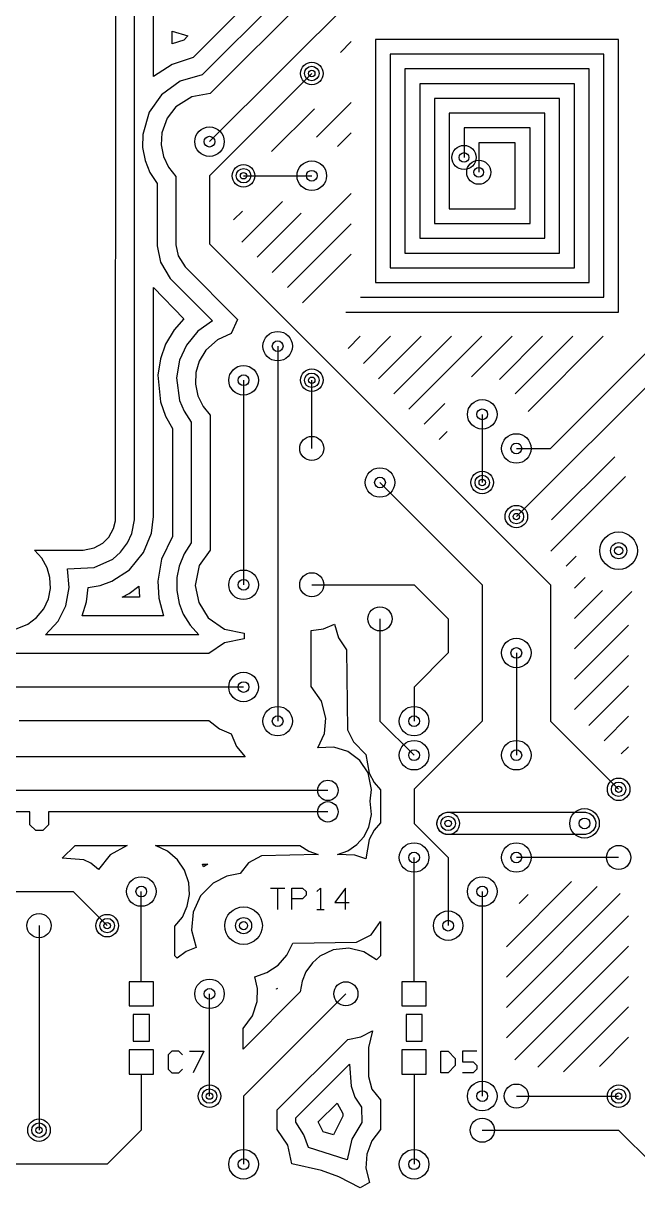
# Model space of a CAD drawing. Extents: x 7 to 284, y 6 to 364.
# Drawn here: x 231.82 to 254.71, y 9.29 to 52.67 of the extents above; entities that cross this region are included whole.
import ezdxf

# ---------------------------------------------------------------- set-up
doc = ezdxf.new("R2010")
doc.units = 0
doc.layers.add('SCORE', color=5, linetype='CONTINUOUS')

msp = doc.modelspace()

# ---------------------------------------------------------------- linework, layer by layer
at = {"layer": 'SCORE'}
for p, q in [((235.2598, 34.1334), (235.27, 57.49)), ((235.9657, 34.1674), (235.97, 57.49)), ((238.76, 48.26), (247.65, 57.15)), ((242.59, 53.8578), (238.7915, 50.0592)), ((236.67, 50.6819), (236.67, 53.6322)), ((241.2534, 53.5111), (238.4868, 50.7445)), ((239.7159, 52.9636), (238.1538, 51.4014)), ((237.37, 51.9027), (237.37, 52.3766)), ((237.37, 52.3766), (237.9594, 52.1971)), ((237.9594, 52.1971), (237.8023, 52.0399)), ((254, 52.07), (244.94, 52.07)), ((244.94, 52.07), (244.94, 50.97)), ((254, 41.91), (254, 52.07)), ((237.8023, 52.0399), (237.37, 51.9027)), ((243.6339, 51.5805), (244.04, 51.9865)), ((238.1538, 51.4014), (237.3677, 51.1406)), ((253.45, 51.52), (245.49, 51.52)), ((245.49, 51.52), (245.49, 50.42)), ((253.45, 42.46), (253.45, 51.52)), ((237.3677, 51.1406), (236.67, 50.6819)), ((242.57, 50.8), (238.76, 46.99)), ((244.94, 50.97), (244.94, 43.01)), ((252.9, 50.97), (246.04, 50.97)), ((246.04, 50.97), (246.04, 49.87)), ((252.9, 43.01), (252.9, 50.97)), ((237.667, 50.5078), (236.9736, 50.0082)), ((238.4868, 50.7445), (237.667, 50.5078)), ((245.49, 50.42), (245.49, 43.56)), ((252.35, 50.42), (246.59, 50.42)), ((246.59, 50.42), (246.59, 49.32)), ((252.35, 43.56), (252.35, 50.42)), ((236.9736, 50.0082), (236.5122, 49.353)), ((238.0964, 49.9327), (237.5068, 49.5514)), ((238.7915, 50.0592), (238.0964, 49.9327)), ((237.5068, 49.5514), (237.1858, 49.132)), ((241.0748, 47.89), (242.6689, 49.4841)), ((242.7451, 48.4289), (244.04, 49.7238)), ((246.04, 49.87), (246.04, 44.11)), ((251.8, 49.87), (247.14, 49.87)), ((247.14, 49.87), (247.14, 48.77)), ((251.8, 44.11), (251.8, 49.87)), ((236.5122, 49.353), (236.2753, 48.5318)), ((237.1858, 49.132), (236.99, 48.5846)), ((246.59, 49.32), (246.59, 44.66)), ((251.25, 49.32), (247.69, 49.32)), ((247.69, 49.32), (247.69, 48.22)), ((251.25, 44.66), (251.25, 49.32)), ((243.5266, 48.079), (244.04, 48.5924)), ((247.14, 48.77), (247.14, 45.21)), ((250.7, 48.77), (248.24, 48.77)), ((248.24, 48.77), (248.24, 47.67)), ((250.7, 45.21), (250.7, 48.77)), ((236.2753, 48.5318), (236.2701, 48.0419)), ((236.99, 48.5846), (236.9642, 48.1448)), ((247.69, 48.22), (247.69, 45.76)), ((250.15, 48.22), (248.79, 48.22)), ((248.79, 48.22), (248.79, 47.12)), ((250.15, 45.76), (250.15, 48.22)), ((236.2701, 48.0419), (236.3604, 47.5603)), ((236.9642, 48.1448), (237.046, 47.7119)), ((236.3604, 47.5603), (236.5431, 47.1056)), ((237.046, 47.7119), (237.2305, 47.3118)), ((237.2305, 47.3118), (237.51, 46.9655)), ((236.5431, 47.1056), (236.81, 46.6964)), ((237.51, 46.9655), (237.5108, 44.4157)), ((238.76, 46.99), (238.76, 44.45)), ((240.03, 46.99), (242.57, 46.99)), ((236.81, 46.6964), (236.8117, 44.3813)), ((239.9652, 44.5177), (241.481, 46.0334)), ((241.0968, 43.3865), (244.04, 46.3297)), ((239.66, 45.3438), (239.9872, 45.671)), ((240.531, 43.9521), (242.1744, 45.5955)), ((247.69, 45.76), (250.15, 45.76)), ((241.6626, 42.8209), (244.04, 45.1983)), ((247.14, 45.21), (250.7, 45.21)), ((236.8117, 44.3813), (236.9337, 43.7679)), ((237.5108, 44.4157), (237.5928, 44.0037)), ((238.76, 44.45), (251.46, 31.75)), ((246.59, 44.66), (251.25, 44.66)), ((237.5928, 44.0037), (237.8524, 43.591)), ((242.2284, 42.2553), (244.04, 44.067)), ((246.04, 44.11), (251.8, 44.11)), ((236.9337, 43.7679), (237.2975, 43.1609)), ((237.8524, 43.591), (239.8034, 41.6389)), ((245.49, 43.56), (252.35, 43.56)), ((237.2975, 43.1609), (238.8689, 41.5834)), ((244.94, 43.01), (252.9, 43.01)), ((236.67, 34.29), (236.67, 42.8234)), ((236.67, 42.8234), (237.7992, 41.6631)), ((244.39, 42.46), (253.45, 42.46)), ((237.7992, 41.6631), (237.4442, 41.2542)), ((243.84, 41.91), (254, 41.91)), ((257.81, 41.91), (250.19, 34.29)), ((251.46, 36.83), (256.54, 41.91)), ((237.4442, 41.2542), (237.1263, 40.7135)), ((238.8689, 41.5834), (238.3316, 41.2038)), ((239.8034, 41.6389), (239.5623, 41.1077)), ((238.3316, 41.2038), (237.9001, 40.6781)), ((239.0528, 40.8811), (238.622, 40.4906)), ((239.5623, 41.1077), (239.0528, 40.8811)), ((243.9257, 40.5585), (244.3772, 41.01)), ((244.4915, 39.9929), (245.5085, 41.01)), ((245.0572, 39.4273), (246.6399, 41.01)), ((245.623, 38.8617), (247.7713, 41.01)), ((246.1888, 38.2962), (248.9026, 41.01)), ((248.516, 39.492), (250.034, 41.01)), ((249.5573, 39.4019), (251.1654, 41.01)), ((250.1514, 38.8647), (252.2968, 41.01)), ((250.6294, 38.2113), (253.4281, 41.01)), ((237.1263, 40.7135), (236.9331, 40.1736)), ((237.9001, 40.6781), (237.6461, 40.1213)), ((238.622, 40.4906), (238.378, 40.0835)), ((241.3, 40.64), (241.3, 26.67)), ((236.9331, 40.1736), (236.8358, 39.5539)), ((237.6461, 40.1213), (237.5323, 39.4657)), ((238.378, 40.0835), (238.2541, 39.6607)), ((236.8358, 39.5539), (236.9331, 38.5664)), ((238.2541, 39.6607), (238.2367, 39.2205)), ((237.5323, 39.4657), (237.6461, 38.6187)), ((238.2367, 39.2205), (238.3268, 38.7892)), ((240.03, 39.37), (240.03, 31.75)), ((242.57, 36.83), (242.57, 39.37)), ((237.6461, 38.6187), (237.8131, 38.2156)), ((238.3268, 38.7892), (238.5189, 38.3928)), ((236.9331, 38.5664), (237.1263, 38.0265)), ((237.8131, 38.2156), (238.08, 37.8064)), ((238.5189, 38.3928), (238.78, 38.0755)), ((246.7546, 37.7306), (247.528, 38.504)), ((237.1263, 38.0265), (237.38, 37.5773)), ((238.08, 37.8064), (238.08, 33.3136)), ((238.78, 38.0755), (238.78, 33.0445)), ((248.92, 38.1), (248.92, 35.56)), ((237.38, 37.5773), (237.38, 33.5427)), ((247.3204, 37.165), (247.6181, 37.4627)), ((250.19, 36.83), (251.46, 36.83)), ((251.5035, 34.1655), (253.8547, 36.5168)), ((251.476, 33.0067), (254.2598, 35.7905)), ((245.11, 35.56), (248.92, 31.75)), ((236.5965, 33.6724), (236.67, 34.29)), ((235.0074, 33.5241), (235.1872, 33.8437)), ((235.1872, 33.8437), (235.2598, 34.1334)), ((235.8645, 33.6587), (235.9657, 34.1674)), ((234.7859, 33.3026), (235.0074, 33.5241)), ((235.7059, 33.311), (235.8645, 33.6587)), ((236.3063, 32.9511), (236.5965, 33.6724)), ((237.38, 33.5427), (236.9763, 32.7045)), ((232.2464, 33.04), (234.0543, 33.0408)), ((232.5182, 32.7446), (232.2464, 33.04)), ((234.0543, 33.0408), (234.4663, 33.1228)), ((234.4663, 33.1228), (234.7859, 33.3026)), ((235.4462, 32.9609), (235.7059, 33.311)), ((238.08, 33.3136), (237.8131, 32.9044)), ((238.78, 33.0445), (238.378, 32.4635)), ((232.7203, 32.3754), (232.5182, 32.7446)), ((234.4675, 32.3925), (235.1595, 32.7082)), ((235.1595, 32.7082), (235.4462, 32.9609)), ((235.7792, 32.3088), (236.3063, 32.9511)), ((236.9763, 32.7045), (236.8332, 31.88)), ((237.8131, 32.9044), (237.6304, 32.4497)), ((252.0417, 32.4411), (252.414, 32.8133)), ((232.8178, 32.0212), (232.7203, 32.3754)), ((233.4658, 32.34), (234.4675, 32.3925)), ((233.5377, 31.6543), (233.4658, 32.34)), ((235.1283, 31.8835), (235.7792, 32.3088)), ((237.6304, 32.4497), (237.5453, 32.0218)), ((238.378, 32.4635), (238.2307, 31.723)), ((232.8338, 31.6103), (232.8178, 32.0212)), ((234.2376, 31.6511), (234.6899, 31.7266)), ((234.6899, 31.7266), (235.1283, 31.8835)), ((235.7651, 31.4311), (236.1314, 31.6934)), ((236.1314, 31.6934), (236.1584, 31.29)), ((236.8332, 31.88), (236.8693, 31.2539)), ((237.5453, 32.0218), (237.5401, 31.5319)), ((238.2307, 31.723), (238.3573, 31.0864)), ((242.57, 31.75), (246.38, 31.75)), ((246.38, 31.75), (247.65, 30.48)), ((248.92, 31.75), (248.92, 26.67)), ((251.46, 31.75), (251.46, 26.67)), ((252.36, 31.628), (252.7519, 32.0198)), ((232.7583, 31.2309), (232.8338, 31.6103)), ((233.4066, 30.9624), (233.5377, 31.6543)), ((234.1745, 31.1189), (234.2376, 31.6511)), ((235.5068, 31.29), (235.7651, 31.4311)), ((236.1584, 31.29), (235.5068, 31.29)), ((236.8693, 31.2539), (237.0487, 30.59)), ((237.5401, 31.5319), (237.6304, 31.0503)), ((252.36, 30.4966), (253.4006, 31.5372)), ((252.36, 29.3652), (254.4932, 31.4984)), ((232.3225, 30.5293), (232.5863, 30.8574)), ((232.5863, 30.8574), (232.7583, 31.2309)), ((233.12, 30.3946), (233.4066, 30.9624)), ((234.0142, 30.59), (234.1745, 31.1189)), ((237.6304, 31.0503), (237.7822, 30.657)), ((238.3573, 31.0864), (238.7149, 30.5216)), ((231.9948, 30.281), (232.3225, 30.5293)), ((232.6557, 29.89), (233.12, 30.3946)), ((237.0487, 30.59), (234.0142, 30.59)), ((237.7822, 30.657), (238.0386, 30.2395)), ((238.7149, 30.5216), (239.3165, 30.098)), ((245.11, 30.48), (245.11, 26.67)), ((247.65, 30.48), (247.65, 29.21)), ((231.5315, 30.0961), (231.9948, 30.281)), ((238.0386, 30.2395), (238.3605, 29.89)), ((239.3165, 30.098), (240.0491, 29.9507)), ((240.0491, 29.9507), (240.0492, 29.7393)), ((242.55, 30.0507), (243.0044, 30.1068)), ((242.55, 27.9645), (242.55, 30.0507)), ((243.0044, 30.1068), (243.4223, 30.2796)), ((243.4223, 30.2796), (243.5643, 29.7733)), ((252.36, 28.2338), (254.37, 30.2438)), ((238.3605, 29.89), (232.6557, 29.89)), ((239.3165, 29.592), (238.7355, 29.19)), ((240.0492, 29.7393), (239.3165, 29.592)), ((243.5643, 29.7733), (243.86, 29.3285)), ((238.7355, 29.19), (229.1178, 29.19)), ((243.86, 29.3285), (243.9047, 26.3403)), ((247.65, 29.21), (246.38, 27.94)), ((250.19, 29.21), (250.19, 25.4)), ((252.36, 27.1025), (254.37, 29.1125)), ((240.03, 27.94), (228.6, 27.94)), ((242.9381, 27.4149), (242.55, 27.9645)), ((246.38, 27.94), (246.38, 26.67)), ((252.8958, 26.5069), (254.37, 27.9811)), ((243.0958, 26.7852), (242.9381, 27.4149)), ((231.6693, 26.6885), (238.7356, 26.6899)), ((238.7356, 26.6899), (239.1281, 26.3828)), ((243.0389, 26.2066), (243.0958, 26.7852)), ((245.11, 26.67), (246.38, 25.4)), ((248.92, 26.67), (246.38, 24.13)), ((251.46, 26.67), (254, 24.13)), ((253.4615, 25.9413), (254.37, 26.8497)), ((239.1281, 26.3828), (239.5623, 26.2023)), ((239.5623, 26.2023), (239.7705, 25.7218)), ((242.8006, 25.6771), (243.0389, 26.2066)), ((243.9047, 26.3403), (244.1226, 25.9041)), ((239.7705, 25.7218), (240.0881, 25.34)), ((243.3907, 25.7046), (242.8006, 25.6771)), ((243.9143, 25.5397), (243.3907, 25.7046)), ((244.1226, 25.9041), (244.5808, 25.4315)), ((254.0976, 25.446), (254.37, 25.7184)), ((240.0881, 25.34), (231.0819, 25.34)), ((244.3649, 25.1981), (243.9143, 25.5397)), ((244.665, 24.7385), (244.3649, 25.1981)), ((244.5808, 25.4315), (244.7073, 24.7364)), ((244.7993, 24.117), (244.665, 24.7385)), ((244.7073, 24.7364), (244.8989, 24.3779)), ((244.8989, 24.3779), (245.13, 24.1055)), ((243.17, 24.09), (218.17, 24.09)), ((244.7497, 23.69), (244.7993, 24.117)), ((245.13, 24.1055), (245.13, 22.8845)), ((246.38, 24.13), (246.38, 22.86)), ((244.7967, 23.1914), (244.7497, 23.69)), ((232.07, 23.29), (231.37, 23.29)), ((232.07, 22.81), (232.07, 23.29)), ((243.17, 23.29), (232.77, 23.29)), ((232.77, 23.29), (232.77, 22.81)), ((244.698, 22.7235), (244.7967, 23.1914)), ((247.2481, 22.9819), (247.3253, 23.1264)), ((247.3253, 23.1264), (247.452, 23.2304)), ((247.452, 23.2304), (247.6088, 23.278)), ((247.6088, 23.278), (252.7712, 23.278)), ((252.7712, 23.278), (252.928, 23.2304)), ((252.928, 23.2304), (253.027, 23.157)), ((253.027, 23.157), (253.118, 23.0207)), ((253.118, 23.0207), (253.148, 22.9012)), ((232.29, 22.59), (232.07, 22.81)), ((232.55, 22.59), (232.29, 22.59)), ((232.77, 22.81), (232.55, 22.59)), ((244.5098, 22.3623), (244.698, 22.7235)), ((244.8989, 22.6121), (244.7073, 22.2536)), ((245.13, 22.8845), (244.8989, 22.6121)), ((246.38, 22.86), (247.65, 21.59)), ((247.232, 22.8188), (247.2481, 22.9819)), ((247.262, 22.6993), (247.232, 22.8188)), ((247.353, 22.563), (247.262, 22.6993)), ((247.4893, 22.472), (247.353, 22.563)), ((253.0547, 22.5936), (252.928, 22.4896)), ((253.1319, 22.7381), (253.0547, 22.5936)), ((253.148, 22.9012), (253.1319, 22.7381)), ((244.2505, 22.0701), (244.5098, 22.3623)), ((244.7073, 22.2536), (244.5813, 21.5361)), ((247.65, 22.44), (247.4893, 22.472)), ((252.7712, 22.442), (247.65, 22.44)), ((252.928, 22.4896), (252.7712, 22.442)), ((233.2719, 21.57), (233.754, 22.04)), ((233.754, 22.04), (235.6916, 22.04)), ((235.0577, 21.6938), (234.6214, 21.1463)), ((235.6916, 22.04), (235.0577, 21.6938)), ((236.7484, 22.04), (242.1248, 22.04)), ((237.1972, 21.8311), (236.7484, 22.04)), ((237.5713, 21.5084), (237.1972, 21.8311)), ((242.8133, 21.7), (240.7003, 21.6553)), ((242.1248, 22.04), (242.4564, 21.8249)), ((242.4564, 21.8249), (242.8133, 21.7)), ((243.5267, 21.7), (243.9143, 21.8403)), ((244.1733, 21.6819), (243.5267, 21.7)), ((243.9143, 21.8403), (244.2505, 22.0701)), ((234.0755, 21.5054), (233.2719, 21.57)), ((234.3454, 21.3777), (234.0755, 21.5054)), ((234.6214, 21.1463), (234.3454, 21.3777)), ((237.835, 21.1137), (237.5713, 21.5084)), ((238.5428, 21.2426), (238.5016, 21.34)), ((238.5016, 21.34), (238.6977, 21.34)), ((238.6386, 21.3046), (238.5428, 21.2426)), ((238.6977, 21.34), (238.6386, 21.3046)), ((240.211, 21.3938), (239.9059, 20.9954)), ((240.7003, 21.6553), (240.211, 21.3938)), ((244.5813, 21.5361), (244.1733, 21.6819)), ((246.38, 19.05), (246.38, 21.59)), ((247.65, 21.59), (247.65, 19.05)), ((254, 21.59), (250.19, 21.59)), ((237.99, 20.6446), (237.835, 21.1137)), ((239.4057, 20.8968), (238.8965, 20.636)), ((239.9059, 20.9954), (239.4057, 20.8968)), ((238.0158, 20.2048), (237.99, 20.6446)), ((238.8965, 20.636), (238.4242, 20.1554)), ((241.03, 20.45), (241.5633, 20.45)), ((241.2967, 20.45), (241.2967, 19.65)), ((241.83, 19.65), (241.83, 20.45)), ((241.83, 20.45), (242.23, 20.45)), ((242.23, 20.45), (242.3633, 20.3167)), ((242.7633, 20.3167), (242.8967, 20.45)), ((242.8967, 20.45), (242.8967, 19.65)), ((243.83, 20.45), (243.43, 19.9167)), ((243.83, 19.65), (243.83, 20.45)), ((249.82, 18.2641), (252.2459, 20.69)), ((249.82, 17.1327), (253.1945, 20.5073)), ((219.71, 20.32), (233.68, 20.32)), ((233.68, 20.32), (234.95, 19.05)), ((236.22, 19.05), (236.22, 20.32)), ((237.934, 19.7719), (238.0158, 20.2048)), ((238.4242, 20.1554), (238.1476, 19.5569)), ((242.23, 20.05), (241.83, 20.05)), ((242.3633, 20.1833), (242.23, 20.05)), ((242.3633, 20.3167), (242.3633, 20.1833)), ((248.92, 20.32), (248.92, 12.7)), ((249.82, 16.0014), (254.0605, 20.2419)), ((250.2996, 19.8751), (250.6349, 20.2104)), ((237.7495, 19.3718), (237.934, 19.7719)), ((238.1476, 19.5569), (238.0874, 18.8858)), ((242.7633, 19.65), (243.03, 19.65)), ((243.43, 19.9167), (243.9633, 19.9167)), ((237.47, 19.0255), (237.7495, 19.3718)), ((244.7823, 18.7062), (245.13, 19.2024)), ((245.13, 19.2024), (245.13, 17.9194)), ((249.82, 14.87), (254.37, 19.42)), ((232.41, 19.05), (232.41, 11.43)), ((236.22, 16.96), (236.22, 19.05)), ((237.47, 17.9194), (237.47, 19.0255)), ((238.0874, 18.8858), (238.2579, 18.238)), ((244.2407, 18.4315), (244.7823, 18.7062)), ((246.38, 16.96), (246.38, 19.05)), ((238.2579, 18.238), (237.888, 18.0842)), ((241.6358, 17.9446), (241.8676, 18.4)), ((241.8676, 18.4), (244.2407, 18.4315)), ((250.1295, 14.0481), (254.37, 18.2886)), ((237.5525, 17.844), (237.47, 17.9194)), ((237.888, 18.0842), (237.5525, 17.844)), ((241.3135, 17.5827), (241.6358, 17.9446)), ((242.8735, 17.908), (242.5956, 17.6676)), ((243.3725, 18.144), (242.8735, 17.908)), ((243.9454, 18.2063), (243.3725, 18.144)), ((244.5152, 18.0697), (243.9454, 18.2063)), ((244.9795, 17.7708), (244.5152, 18.0697)), ((245.13, 17.9194), (244.9795, 17.7708)), ((240.8944, 17.3027), (241.3135, 17.5827)), ((242.5956, 17.6676), (242.354, 17.3349)), ((236.67, 16.96), (235.77, 16.96)), ((235.77, 16.96), (235.77, 16.06)), ((236.67, 16.06), (236.67, 16.96)), ((240.4438, 17.145), (240.8944, 17.3027)), ((240.548, 16.7132), (240.4438, 17.145)), ((242.206, 16.9775), (242.1419, 16.5797)), ((242.354, 17.3349), (242.206, 16.9775)), ((246.83, 16.96), (245.93, 16.96)), ((245.93, 16.96), (245.93, 16.06)), ((246.83, 16.06), (246.83, 16.96)), ((250.9955, 13.7827), (254.37, 17.1573)), ((238.76, 12.7), (238.76, 16.51)), ((242.1419, 16.5797), (240.01, 14.4478)), ((243.84, 16.51), (240.03, 12.7)), ((240.5359, 16.2193), (240.548, 16.7132)), ((241.2521, 16.6993), (241.2937, 16.7214)), ((241.2534, 16.6811), (241.2521, 16.6993)), ((241.2937, 16.7214), (241.2534, 16.6811)), ((235.77, 16.06), (236.67, 16.06)), ((240.3596, 15.6856), (240.5359, 16.2193)), ((245.93, 16.06), (246.83, 16.06)), ((236.52, 15.74), (235.92, 15.74)), ((235.92, 15.74), (235.92, 14.74)), ((236.52, 14.74), (236.52, 15.74)), ((240.01, 15.2155), (240.3596, 15.6856)), ((246.68, 15.74), (246.08, 15.74)), ((246.08, 15.74), (246.08, 14.74)), ((246.68, 14.74), (246.68, 15.74)), ((251.9441, 13.6), (254.37, 16.0259)), ((240.01, 14.4478), (240.01, 15.2155)), ((241.28, 12.1822), (243.9097, 14.8119)), ((243.9097, 14.8119), (244.3917, 14.9024)), ((244.3917, 14.9024), (244.83, 15.1286)), ((244.83, 15.1286), (244.6835, 14.5083)), ((253.2835, 13.808), (254.37, 14.8945)), ((236.67, 14.42), (235.77, 14.42)), ((235.77, 14.42), (235.77, 13.52)), ((235.92, 14.74), (236.52, 14.74)), ((236.67, 13.52), (236.67, 14.42)), ((237.3533, 14.37), (237.22, 14.2367)), ((237.62, 14.37), (237.3533, 14.37)), ((237.7533, 14.2367), (237.62, 14.37)), ((238.02, 14.37), (238.5533, 14.37)), ((238.5533, 14.37), (238.1533, 13.57)), ((244.6835, 14.5083), (244.6835, 13.4317)), ((246.83, 14.42), (245.93, 14.42)), ((245.93, 14.42), (245.93, 13.52)), ((246.08, 14.74), (246.68, 14.74)), ((246.83, 13.52), (246.83, 14.42)), ((247.38, 13.57), (247.38, 14.37)), ((247.38, 14.37), (247.6467, 14.37)), ((247.6467, 14.37), (247.9133, 14.1033)), ((248.7133, 14.37), (248.18, 14.37)), ((248.18, 14.37), (248.18, 13.97)), ((237.22, 14.2367), (237.22, 13.7033)), ((241.98, 11.8923), (243.98, 13.8923)), ((243.98, 13.8923), (244.0325, 13.0725)), ((247.9133, 14.1033), (247.9133, 13.8367)), ((248.18, 13.97), (248.58, 13.97)), ((248.58, 13.97), (248.7133, 13.8367)), ((235.77, 13.52), (236.67, 13.52)), ((236.22, 13.52), (236.22, 11.43)), ((237.22, 13.7033), (237.3533, 13.57)), ((237.3533, 13.57), (237.62, 13.57)), ((237.62, 13.57), (237.7533, 13.7033)), ((245.93, 13.52), (246.83, 13.52)), ((246.38, 13.52), (246.38, 11.43)), ((247.6467, 13.57), (247.38, 13.57)), ((247.9133, 13.8367), (247.6467, 13.57)), ((248.58, 13.57), (248.18, 13.57)), ((248.7133, 13.7033), (248.58, 13.57)), ((248.7133, 13.8367), (248.7133, 13.7033)), ((244.0325, 13.0725), (244.1794, 12.6622)), ((244.6835, 13.4317), (244.8122, 12.9614)), ((240.03, 12.7), (240.03, 10.16)), ((244.1794, 12.6622), (244.426, 12.2815)), ((244.8122, 12.9614), (245.13, 12.5606)), ((250.19, 12.7), (254, 12.7)), ((241.28, 11.4545), (241.28, 12.1822)), ((242.8138, 11.7361), (243.5135, 12.4358)), ((243.5135, 12.4358), (243.7271, 12.0516)), ((244.426, 12.2815), (244.4286, 11.7218)), ((245.13, 12.5606), (245.13, 11.4545)), ((241.98, 11.7236), (241.98, 11.8923)), ((242.2778, 11.253), (241.98, 11.7236)), ((242.9929, 11.3673), (242.8138, 11.7361)), ((243.7275, 11.949), (243.3754, 11.2594)), ((243.7271, 12.0516), (243.7275, 11.949)), ((244.4286, 11.7218), (244.0606, 11.0915)), ((236.22, 11.43), (234.95, 10.16)), ((241.682, 10.8735), (241.28, 11.4545)), ((243.3754, 11.2594), (242.9929, 11.3673)), ((245.13, 11.4545), (244.8058, 11.032)), ((246.38, 11.43), (246.38, 10.16)), ((248.92, 11.43), (254, 11.43)), ((254, 11.43), (255.27, 10.16)), ((241.8293, 10.1788), (241.682, 10.8735)), ((242.4509, 10.7814), (242.2778, 11.253)), ((244.0606, 11.0915), (243.8859, 10.3223)), ((244.8058, 11.032), (244.6205, 10.5375)), ((243.8859, 10.3223), (242.4509, 10.7814)), ((244.6205, 10.5375), (244.5867, 10.0105)), ((234.95, 10.16), (228.6, 10.16)), ((242.927, 9.9336), (241.8293, 10.1788)), ((244.5867, 10.0105), (244.7158, 9.4758)), ((243.5787, 9.6932), (242.927, 9.9336)), ((244.3771, 9.2862), (243.5787, 9.6932)), ((244.7158, 9.4758), (244.3771, 9.2862))]:
    msp.add_line(p, q, dxfattribs=at)
for centre, radius in [((242.57, 50.8), 0.42), ((242.57, 50.8), 0.27), ((242.57, 50.8), 0.12), ((238.76, 48.26), 0.55), ((238.76, 48.26), 0.2), ((248.24, 47.67), 0.45), ((248.24, 47.67), 0.18), ((240.03, 46.99), 0.42), ((242.57, 46.99), 0.55), ((248.79, 47.12), 0.45), ((248.79, 47.12), 0.18), ((240.03, 46.99), 0.27), ((240.03, 46.99), 0.12), ((242.57, 46.99), 0.2), ((241.3, 40.64), 0.55), ((241.3, 40.64), 0.2), ((240.03, 39.37), 0.55), ((240.03, 39.37), 0.2), ((242.57, 39.37), 0.42), ((242.57, 39.37), 0.27), ((242.57, 39.37), 0.12), ((248.92, 38.1), 0.55), ((248.92, 38.1), 0.2), ((250.19, 36.83), 0.55), ((242.57, 36.83), 0.45), ((250.19, 36.83), 0.2), ((245.11, 35.56), 0.55), ((245.11, 35.56), 0.2), ((248.92, 35.56), 0.42), ((248.92, 35.56), 0.27), ((248.92, 35.56), 0.12), ((250.19, 34.29), 0.42), ((250.19, 34.29), 0.27), ((250.19, 34.29), 0.12), ((254, 33.02), 0.7), ((254, 33.02), 0.3), ((254, 33.02), 0.15), ((240.03, 31.75), 0.55), ((242.57, 31.75), 0.45), ((240.03, 31.75), 0.2), ((245.11, 30.48), 0.45), ((250.19, 29.21), 0.55), ((250.19, 29.21), 0.2), ((240.03, 27.94), 0.55), ((240.03, 27.94), 0.2), ((241.3, 26.67), 0.55), ((246.38, 26.67), 0.55), ((241.3, 26.67), 0.2), ((246.38, 26.67), 0.2), ((246.38, 25.4), 0.55), ((246.38, 25.4), 0.2), ((250.19, 25.4), 0.55), ((250.19, 25.4), 0.2), ((243.17, 24.09), 0.38), ((254, 24.13), 0.42), ((254, 24.13), 0.27), ((254, 24.13), 0.12), ((243.17, 23.29), 0.38), ((247.65, 22.86), 0.42), ((247.65, 22.86), 0.27), ((252.73, 22.86), 0.55), ((252.73, 22.86), 0.2), ((247.65, 22.86), 0.12), ((246.38, 21.59), 0.55), ((250.19, 21.59), 0.55), ((246.38, 21.59), 0.2), ((250.19, 21.59), 0.2), ((254, 21.59), 0.45), ((236.22, 20.32), 0.55), ((248.92, 20.32), 0.55), ((236.22, 20.32), 0.2), ((248.92, 20.32), 0.2), ((240.03, 19.05), 0.7), ((247.65, 19.05), 0.55), ((232.41, 19.05), 0.45), ((234.95, 19.05), 0.42), ((234.95, 19.05), 0.27), ((234.95, 19.05), 0.12), ((240.03, 19.05), 0.3), ((240.03, 19.05), 0.15), ((247.65, 19.05), 0.2), ((238.76, 16.51), 0.55), ((243.84, 16.51), 0.45), ((238.76, 16.51), 0.2), ((238.76, 12.7), 0.42), ((248.92, 12.7), 0.55), ((250.19, 12.7), 0.45), ((254, 12.7), 0.42), ((238.76, 12.7), 0.27), ((238.76, 12.7), 0.12), ((248.92, 12.7), 0.2), ((254, 12.7), 0.27), ((254, 12.7), 0.12), ((232.41, 11.43), 0.42), ((248.92, 11.43), 0.45), ((232.41, 11.43), 0.27), ((232.41, 11.43), 0.12), ((240.03, 10.16), 0.55), ((246.38, 10.16), 0.55), ((240.03, 10.16), 0.2), ((246.38, 10.16), 0.2)]:
    msp.add_circle(centre, radius, dxfattribs=at)

doc.saveas('drawing.dxf')
